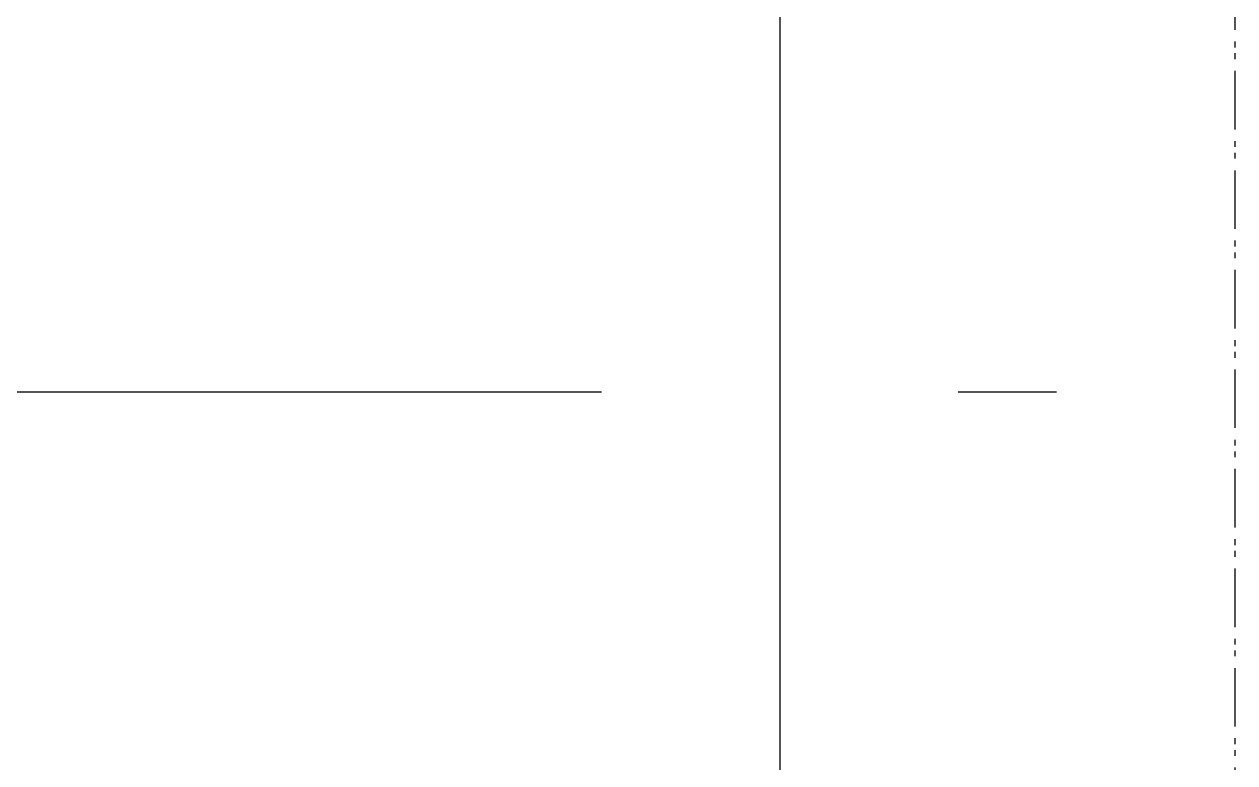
# Model space of a CAD drawing. Header units: millimetres. Extents: x -265298 to 39086, y 16803 to 136893.
# Drawn here: x -97288 to -96771, y 73523 to 73839 of the extents above; entities that cross this region are included whole.
import ezdxf
from ezdxf.lldxf.tags import DXFTag

# ---------------------------------------------------------------- set-up
doc = ezdxf.new("R2010")
doc.units = ezdxf.units.MM
doc.header["$LTSCALE"] = 25
doc.linetypes.add('schedules_symbols_notes$0$DHW', pattern=[1.7, 1, -0.2, 0.1, -0.1, 0.1, -0.2])
for name, color, linetype in [('schedules_symbols_notes$0$M-PIPE-HWTR-SUPP', 2, 'Continuous'), ('schedules_symbols_notes$0$P-DOMW-DHW', 1, 'schedules_symbols_notes$0$DHW'), ('schedules_symbols_notes$0$P-NGAS', 2, 'schedules_symbols_notes$0$NAT_GAS')]:
    doc.layers.add(name, color=color, linetype=linetype)
doc.styles.add('schedules_symbols_notes$0$Standard', font='arial.ttf')
tags = doc.linetypes.add('schedules_symbols_notes$0$NAT_GAS', pattern='A,2,-0.1,["G",schedules_symbols_notes$0$Standard,S=0.08,R=0,X=0,Y=-0.04],-0.2', length=2.3).pattern_tags.tags
tags[6] = DXFTag(74, 10)

msp = doc.modelspace()

# ---------------------------------------------------------------- linework, layer by layer
at = {"layer": 'schedules_symbols_notes$0$M-PIPE-HWTR-SUPP'}
msp.add_line((-96965.47, 74080.67), (-96965.47, 70306.86), dxfattribs=at)
at = {"layer": 'schedules_symbols_notes$0$P-DOMW-DHW'}
msp.add_line((-96771.01, 74073.83), (-96771.01, 72964.4), dxfattribs=at)
at = {"layer": 'schedules_symbols_notes$0$P-NGAS'}
for p, q in [((-97041.67, 73681.68), (-99652.03, 73681.68)), ((-96847.21, 73681.68), (-96889.27, 73681.68))]:
    msp.add_line(p, q, dxfattribs=at)

doc.saveas('drawing.dxf')
